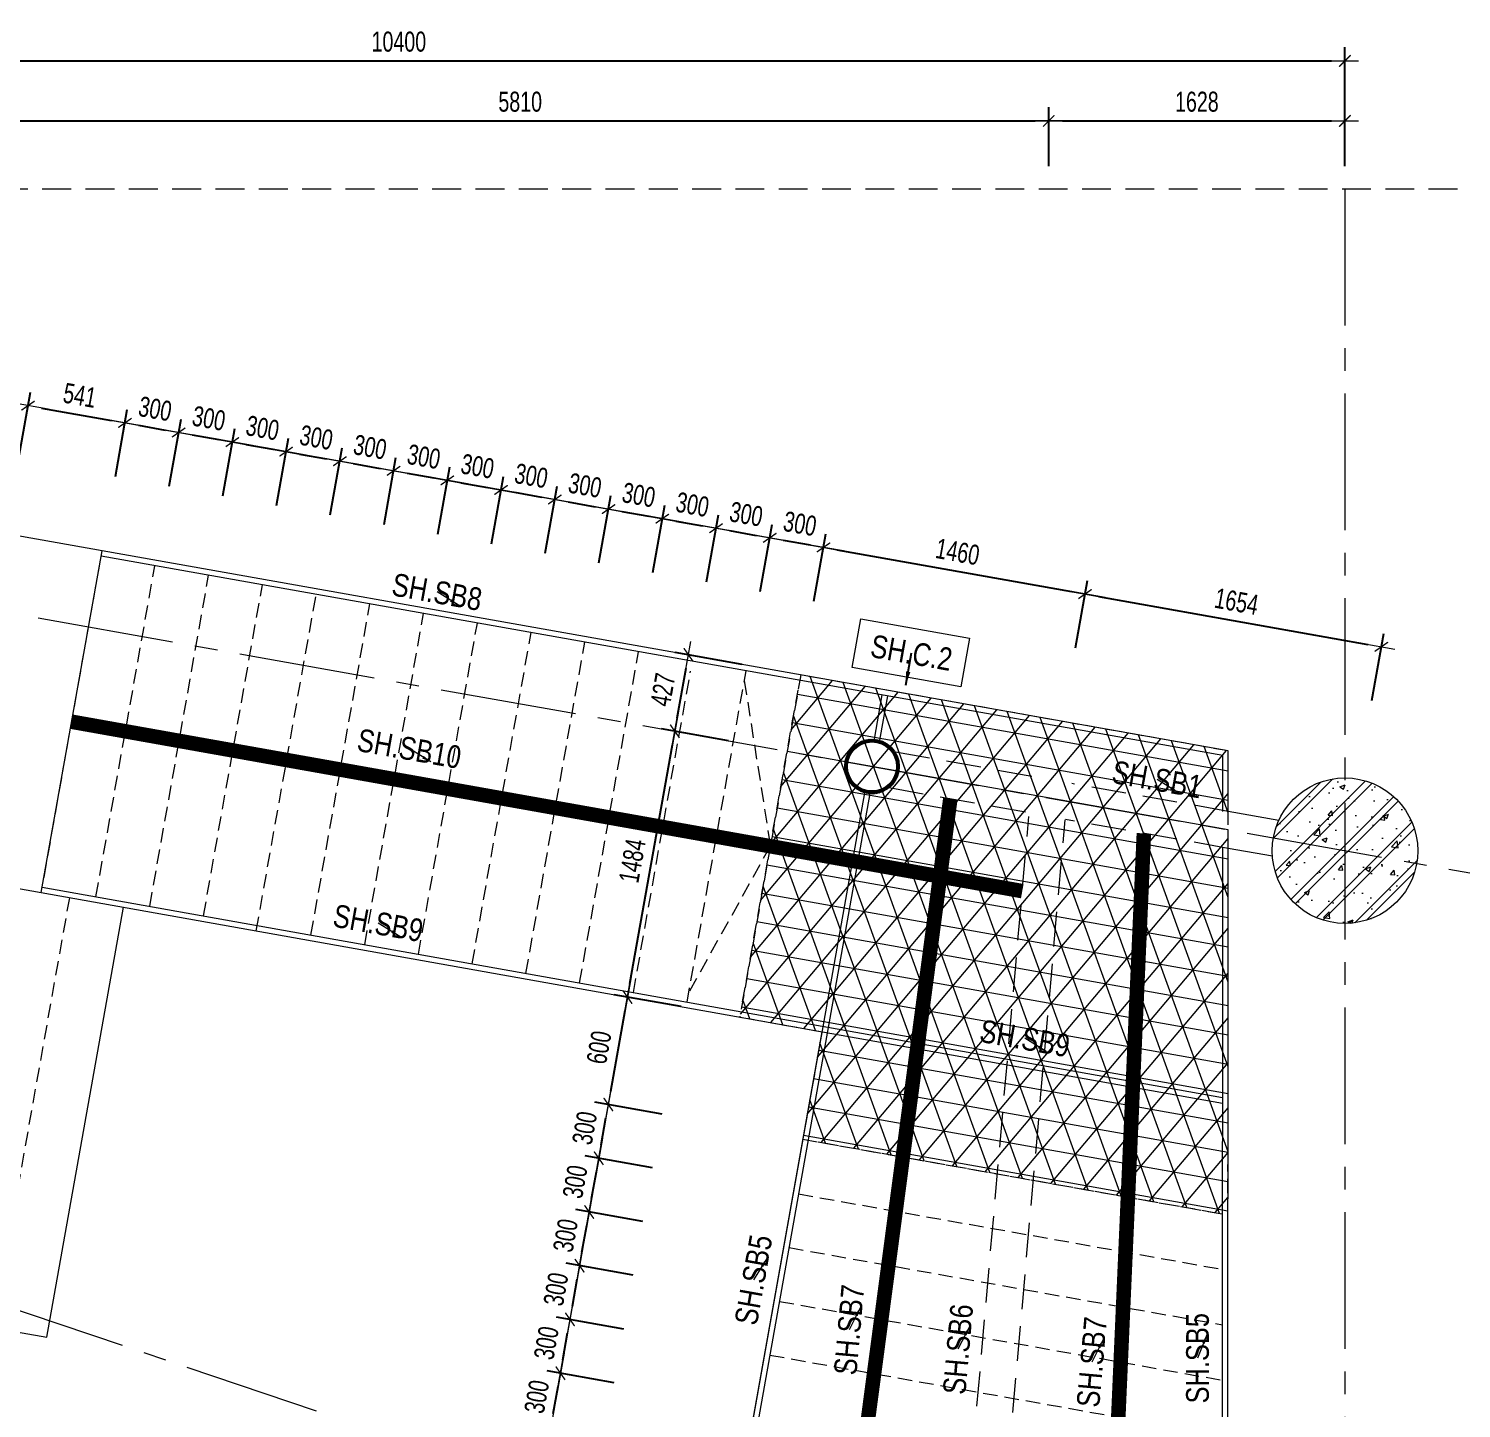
# Model space of a CAD drawing. Header units: millimetres. Extents: x 80771 to 163038, y -101774 to -59328.
# Drawn here: x 146424 to 154299, y -68603 to -61019 of the extents above; entities that cross this region are included whole.
import ezdxf
from ezdxf.enums import TextEntityAlignment as Align

# ---------------------------------------------------------------- set-up
doc = ezdxf.new("R2010")
doc.units = ezdxf.units.MM
doc.linetypes.add('CENTER2', pattern=[1.125, 0.75, -0.125, 0.125, -0.125])
doc.linetypes.add('HIDDEN2', pattern=[4.7625, 3.175, -1.5875])
for name, color, linetype, lineweight in [('$0$NDC_S_ANNO', 7, 'Continuous', 20), ('$0$NDC_S_DIM', 1, 'Continuous', 15), ('NDC_S-ANNO', 7, 'Continuous', 20), ('NDC_S-BEAM-STEL', 30, 'HIDDEN2', 18), ('NDC_S-COLS-NAME', 7, 'Continuous', 20), ('NDC_S-COLS-STEL', 2, 'Continuous', 20), ('NDC_S-CONT', 3, 'Continuous', 20), ('NDC_S-DIMS', 1, 'Continuous', 15), ('NDC_S-HIDN', 8, 'HIDDEN2', 13), ('NDC_S-HTCH-MAT', 8, 'Continuous', 15), ('NDC_S-MARK', 1, 'Continuous', 15), ('NDC_S-TEXT-EN', 2, 'Continuous', 20), ('NDC_S_AXIS', 5, 'CENTER2', 13), ('NDC_S_BEAM NAME', 7, 'Continuous', 9), ('NDC_S_CONTINUOUS', 3, 'Continuous', 20), ('NDC_S_DIM', 1, 'Continuous', 15), ('NDC_S_HIDDEN', 8, 'HIDDEN2', 13)]:
    doc.layers.add(name, color=color, linetype=linetype, lineweight=lineweight)
doc.styles.add('$0$ARIAL', font='arial.ttf', dxfattribs={"width": 0.8})
doc.styles.add('$0$NDC_DIM', font='', dxfattribs={"width": 0.75})
doc.styles.add('ARIAL', font='arial.ttf', dxfattribs={"width": 0.8})
doc.styles.add('NDC_DIM', font='', dxfattribs={"width": 0.75})
doc.styles.get('$0$NDC_DIM').set_extended_font_data('Dotum')
doc.styles.get('NDC_DIM').set_extended_font_data('Dotum')
doc.dimstyles.new('$0$NDC_dim_iso', dxfattribs={"dimtxt": 2.5, "dimasz": 1, "dimexe": 1.5, "dimexo": 2.5, "dimgap": 1, "dimtad": 1, "dimdec": 0, "dimzin": 0, "dimdsep": 46, "dimtxsty": '$0$NDC_DIM', "dimblk": '$0$DIMMARK', "dimcen": 0.09, "dimdle": 1.2, "dimclrd": 1, "dimclre": 1, "dimclrt": 3, "dimadec": 0, "dimazin": 0, "dimtfac": 1, "dimtdec": 0, "dimtix": 1, "dimtofl": 0, "dimtmove": 0, "dimatfit": 3, "dimfxl": 8, "dimfxlon": 1, "dimtolj": 1, "dimtzin": 0, "dimarcsym": 0})
doc.dimstyles.new('NDC_dim_50', dxfattribs={"dimscale": 50, "dimtxt": 2.2, "dimasz": 1.5, "dimexe": 1.5, "dimexo": 2.5, "dimgap": 1, "dimtad": 1, "dimdec": 0, "dimzin": 0, "dimdsep": 46, "dimtxsty": 'NDC_DIM', "dimblk": 'DIMMARK', "dimcen": 0.09, "dimdle": 1.2, "dimclrd": 1, "dimclre": 1, "dimclrt": 3, "dimadec": 0, "dimazin": 0, "dimtfac": 1, "dimtdec": 0, "dimtix": 1, "dimtofl": 0, "dimtmove": 0, "dimatfit": 3, "dimfxl": 6, "dimfxlon": 1, "dimtolj": 1, "dimtzin": 0, "dimarcsym": 0})
doc.dimstyles.new('NDC_dim_iso', dxfattribs={"dimtxt": 2.5, "dimasz": 1.5, "dimexe": 1.5, "dimexo": 1.5, "dimgap": 1, "dimtad": 1, "dimdec": 0, "dimrnd": 0.001, "dimzin": 0, "dimdsep": 46, "dimtxsty": 'NDC_DIM', "dimblk": 'DIMMARK', "dimcen": 0, "dimdle": 1.2, "dimclrd": 256, "dimclre": 256, "dimclrt": 3, "dimadec": 0, "dimazin": 0, "dimtfac": 1, "dimtdec": 0, "dimtix": 1, "dimtofl": 0, "dimtmove": 2, "dimatfit": 3, "dimfxl": 6, "dimfxlon": 1, "dimtolj": 1, "dimtzin": 0, "dimlwd": -1, "dimlwe": -1, "dimarcsym": 0})

# ---------------------------------------------------------------- blocks, each defined once
blk = doc.blocks.new('DIMMARK')
at = {"layer": 'NDC_S_DIM', "color": 1}
blk.add_line((-1.5, 0), (1, 0), dxfattribs=at)
at = {"layer": 'NDC_S_DIM', "color": 2, "const_width": 0.1}
blk.add_lwpolyline([(-0.42, -0.42), (0.42, 0.42)], dxfattribs=at)
blk = doc.blocks.new('*D16')
at = {"layer": 'Defpoints', "color": 0, "transparency": 16777216}
for p in [(153659.1, -61196.6), (143259.1, -61900.1), (153659.1, -61900.1)]:
    blk.add_point(p, dxfattribs=at)
at = {"layer": 'NDC_S_DIM', "color": 1, "lineweight": -2, "transparency": 16777216}
for p, q in [((143259.1, -61496.6), (143259.1, -61121.6)), ((153659.1, -61496.6), (153659.1, -61121.6)), ((143334.1, -61196.6), (153584.1, -61196.6))]:
    blk.add_line(p, q, dxfattribs=at)
at = {"layer": 'NDC_S_DIM', "color": 1, "lineweight": -2, "transparency": 16777216, "xscale": 75, "yscale": 75, "zscale": 75, "rotation": 180}
blk.add_blockref('DIMMARK', (143259.1, -61196.6), dxfattribs=at)
at = {"layer": 'NDC_S_DIM', "color": 1, "lineweight": -2, "transparency": 16777216, "xscale": 75, "yscale": 75, "zscale": 75}
blk.add_blockref('DIMMARK', (153659.1, -61196.6), dxfattribs=at)
at = {"layer": 'NDC_S_DIM', "color": 3, "transparency": 16777216, "insert": (148459.1, -61091.5), "char_height": 110, "attachment_point": 5, "style": 'NDC_DIM'}
blk.add_mtext('\\A1;10400', dxfattribs=at)
blk = doc.blocks.new('*D28')
at = {"layer": 'Defpoints', "color": 0, "transparency": 16777216}
for p in [(152030.9, -61526.6), (146221.1, -61900.1), (152030.9, -61900.1)]:
    blk.add_point(p, dxfattribs=at)
at = {"layer": 'NDC_S-DIMS', "color": 1, "lineweight": -2, "transparency": 16777216}
for p, q in [((146221.1, -61775.1), (146221.1, -61451.6)), ((152030.9, -61775.1), (152030.9, -61451.6)), ((146296.1, -61526.6), (151955.9, -61526.6))]:
    blk.add_line(p, q, dxfattribs=at)
at = {"layer": 'NDC_S-DIMS', "color": 1, "lineweight": -2, "transparency": 16777216, "xscale": 75, "yscale": 75, "zscale": 75, "rotation": 180}
blk.add_blockref('DIMMARK', (146221.1, -61526.6), dxfattribs=at)
at = {"layer": 'NDC_S-DIMS', "color": 1, "lineweight": -2, "transparency": 16777216, "xscale": 75, "yscale": 75, "zscale": 75}
blk.add_blockref('DIMMARK', (152030.9, -61526.6), dxfattribs=at)
at = {"layer": 'NDC_S-DIMS', "color": 3, "transparency": 16777216, "insert": (149126, -61421.5), "char_height": 110, "attachment_point": 5, "style": 'NDC_DIM'}
blk.add_mtext('\\A1;5810', dxfattribs=at)
blk = doc.blocks.new('*D29')
at = {"layer": 'Defpoints', "color": 0, "transparency": 16777216}
for p in [(153659.1, -61526.6), (152030.9, -61900.1), (153659.1, -61900.1)]:
    blk.add_point(p, dxfattribs=at)
at = {"layer": 'NDC_S-DIMS', "color": 1, "lineweight": -2, "transparency": 16777216}
for p, q in [((152030.9, -61775.1), (152030.9, -61451.6)), ((153659.1, -61775.1), (153659.1, -61451.6)), ((152105.9, -61526.6), (153584.1, -61526.6))]:
    blk.add_line(p, q, dxfattribs=at)
at = {"layer": 'NDC_S-DIMS', "color": 1, "lineweight": -2, "transparency": 16777216, "xscale": 75, "yscale": 75, "zscale": 75, "rotation": 180}
blk.add_blockref('DIMMARK', (152030.9, -61526.6), dxfattribs=at)
at = {"layer": 'NDC_S-DIMS', "color": 1, "lineweight": -2, "transparency": 16777216, "xscale": 75, "yscale": 75, "zscale": 75}
blk.add_blockref('DIMMARK', (153659.1, -61526.6), dxfattribs=at)
at = {"layer": 'NDC_S-DIMS', "color": 3, "transparency": 16777216, "insert": (152845, -61421.5), "char_height": 110, "attachment_point": 5, "style": 'NDC_DIM'}
blk.add_mtext('\\A1;1628', dxfattribs=at)
blk = doc.blocks.new('*D38')
at = {"layer": 'Defpoints', "color": 0, "transparency": 16777216}
for p in [(146953.5, -63186.3), (146295.6, -63794.7), (146828.2, -63889.6)]:
    blk.add_point(p, dxfattribs=at)
at = {"layer": 'NDC_S-DIMS', "color": 1, "lineweight": -2, "transparency": 16777216}
for p, q in [((146368.3, -63386.8), (146434.1, -63017.6)), ((146494.7, -63104.6), (146879.7, -63173.2)), ((146900.9, -63481.7), (146966.7, -63112.5))]:
    blk.add_line(p, q, dxfattribs=at)
at = {"layer": 'NDC_S-DIMS', "color": 1, "lineweight": -2, "transparency": 16777216, "xscale": 75, "yscale": 75, "zscale": 75}
for p, rotation in [((146420.9, -63091.4), 169.8950788056672), ((146953.5, -63186.3), 349.8950788056672)]:
    blk.add_blockref('DIMMARK', p, dxfattribs=dict(at, rotation=rotation))
at = {"layer": 'NDC_S-DIMS', "color": 3, "transparency": 16777216, "insert": (146705.6, -63035.4), "char_height": 110, "attachment_point": 5, "rotation": 349.89508, "style": 'NDC_DIM'}
blk.add_mtext('\\A1;541', dxfattribs=at)
blk = doc.blocks.new('*D39')
at = {"layer": 'Defpoints', "color": 0, "transparency": 16777216}
for p in [(147248.8, -63239), (146828.2, -63889.6), (147123.4, -63942.2)]:
    blk.add_point(p, dxfattribs=at)
at = {"layer": 'NDC_S-DIMS', "color": 1, "lineweight": -2, "transparency": 16777216}
for p, q in [((146900.9, -63481.7), (146966.7, -63112.5)), ((147027.3, -63199.5), (147174.9, -63225.8)), ((147196.1, -63534.3), (147261.9, -63165.1))]:
    blk.add_line(p, q, dxfattribs=at)
at = {"layer": 'NDC_S-DIMS', "color": 1, "lineweight": -2, "transparency": 16777216, "xscale": 75, "yscale": 75, "zscale": 75}
for p, rotation in [((146953.5, -63186.3), 169.8950788056672), ((147248.8, -63239), 349.8950788056672)]:
    blk.add_blockref('DIMMARK', p, dxfattribs=dict(at, rotation=rotation))
at = {"layer": 'NDC_S-DIMS', "color": 3, "transparency": 16777216, "insert": (147119.6, -63109.2), "char_height": 110, "attachment_point": 5, "rotation": 349.89508, "style": 'NDC_DIM'}
blk.add_mtext('\\A1;300', dxfattribs=at)
blk = doc.blocks.new('*D40')
at = {"layer": 'Defpoints', "color": 0, "transparency": 16777216}
for p in [(147544.1, -63291.6), (147123.4, -63942.2), (147418.8, -63994.9)]:
    blk.add_point(p, dxfattribs=at)
at = {"layer": 'NDC_S-DIMS', "color": 1, "lineweight": -2, "transparency": 16777216}
for p, q in [((147196.1, -63534.3), (147261.9, -63165.1)), ((147491.5, -63586.9), (147557.3, -63217.8)), ((147322.6, -63252.1), (147470.3, -63278.4))]:
    blk.add_line(p, q, dxfattribs=at)
at = {"layer": 'NDC_S-DIMS', "color": 1, "lineweight": -2, "transparency": 16777216, "xscale": 75, "yscale": 75, "zscale": 75}
for p, rotation in [((147248.8, -63239), 169.8950788056672), ((147544.1, -63291.6), 349.8950788056672)]:
    blk.add_blockref('DIMMARK', p, dxfattribs=dict(at, rotation=rotation))
at = {"layer": 'NDC_S-DIMS', "color": 3, "transparency": 16777216, "insert": (147414.9, -63161.8), "char_height": 110, "attachment_point": 5, "rotation": 349.89508, "style": 'NDC_DIM'}
blk.add_mtext('\\A1;300', dxfattribs=at)
blk = doc.blocks.new('*D41')
at = {"layer": 'Defpoints', "color": 0, "transparency": 16777216}
for p in [(147839.5, -63344.2), (147418.8, -63994.9), (147714.1, -64047.5)]:
    blk.add_point(p, dxfattribs=at)
at = {"layer": 'NDC_S-DIMS', "color": 1, "lineweight": -2, "transparency": 16777216}
for p, q in [((147491.5, -63586.9), (147557.3, -63217.8)), ((147618, -63304.7), (147765.6, -63331.1)), ((147786.8, -63639.6), (147852.6, -63270.4))]:
    blk.add_line(p, q, dxfattribs=at)
at = {"layer": 'NDC_S-DIMS', "color": 1, "lineweight": -2, "transparency": 16777216, "xscale": 75, "yscale": 75, "zscale": 75}
for p, rotation in [((147544.1, -63291.6), 169.8950788056672), ((147839.5, -63344.2), 349.8950788056672)]:
    blk.add_blockref('DIMMARK', p, dxfattribs=dict(at, rotation=rotation))
at = {"layer": 'NDC_S-DIMS', "color": 3, "transparency": 16777216, "insert": (147710.2, -63214.5), "char_height": 110, "attachment_point": 5, "rotation": 349.89508, "style": 'NDC_DIM'}
blk.add_mtext('\\A1;300', dxfattribs=at)
blk = doc.blocks.new('*D42')
at = {"layer": 'Defpoints', "color": 0, "transparency": 16777216}
for p in [(148134.8, -63396.9), (147714.1, -64047.5), (148009.5, -64100.1)]:
    blk.add_point(p, dxfattribs=at)
at = {"layer": 'NDC_S-DIMS', "color": 1, "lineweight": -2, "transparency": 16777216}
for p, q in [((147786.8, -63639.6), (147852.6, -63270.4)), ((147913.3, -63357.4), (148061, -63383.7)), ((148082.2, -63692.2), (148148, -63323))]:
    blk.add_line(p, q, dxfattribs=at)
at = {"layer": 'NDC_S-DIMS', "color": 1, "lineweight": -2, "transparency": 16777216, "xscale": 75, "yscale": 75, "zscale": 75}
for p, rotation in [((147839.5, -63344.2), 169.8950788056672), ((148134.8, -63396.9), 349.8950788056672)]:
    blk.add_blockref('DIMMARK', p, dxfattribs=dict(at, rotation=rotation))
at = {"layer": 'NDC_S-DIMS', "color": 3, "transparency": 16777216, "insert": (148005.6, -63267.1), "char_height": 110, "attachment_point": 5, "rotation": 349.89508, "style": 'NDC_DIM'}
blk.add_mtext('\\A1;300', dxfattribs=at)
blk = doc.blocks.new('*D43')
at = {"layer": 'Defpoints', "color": 0, "transparency": 16777216}
for p in [(148430.2, -63449.5), (148009.5, -64100.1), (148304.8, -64152.8)]:
    blk.add_point(p, dxfattribs=at)
at = {"layer": 'NDC_S-DIMS', "color": 1, "lineweight": -2, "transparency": 16777216}
for p, q in [((148082.2, -63692.2), (148148, -63323)), ((148377.5, -63744.8), (148443.3, -63375.7)), ((148208.6, -63410), (148356.3, -63436.3))]:
    blk.add_line(p, q, dxfattribs=at)
at = {"layer": 'NDC_S-DIMS', "color": 1, "lineweight": -2, "transparency": 16777216, "xscale": 75, "yscale": 75, "zscale": 75}
for p, rotation in [((148134.8, -63396.9), 169.8950788056672), ((148430.2, -63449.5), 349.8950788056672)]:
    blk.add_blockref('DIMMARK', p, dxfattribs=dict(at, rotation=rotation))
at = {"layer": 'NDC_S-DIMS', "color": 3, "transparency": 16777216, "insert": (148300.9, -63319.7), "char_height": 110, "attachment_point": 5, "rotation": 349.89508, "style": 'NDC_DIM'}
blk.add_mtext('\\A1;300', dxfattribs=at)
blk = doc.blocks.new('*D44')
at = {"layer": 'Defpoints', "color": 0, "transparency": 16777216}
for p in [(148725.5, -63502.1), (148304.8, -64152.8), (148600.2, -64205.4)]:
    blk.add_point(p, dxfattribs=at)
at = {"layer": 'NDC_S-DIMS', "color": 1, "lineweight": -2, "transparency": 16777216}
for p, q in [((148377.5, -63744.8), (148443.3, -63375.7)), ((148504, -63462.7), (148651.7, -63489)), ((148672.9, -63797.5), (148738.7, -63428.3))]:
    blk.add_line(p, q, dxfattribs=at)
at = {"layer": 'NDC_S-DIMS', "color": 1, "lineweight": -2, "transparency": 16777216, "xscale": 75, "yscale": 75, "zscale": 75}
for p, rotation in [((148430.2, -63449.5), 169.8950788056672), ((148725.5, -63502.1), 349.8950788056672)]:
    blk.add_blockref('DIMMARK', p, dxfattribs=dict(at, rotation=rotation))
at = {"layer": 'NDC_S-DIMS', "color": 3, "transparency": 16777216, "insert": (148596.3, -63372.4), "char_height": 110, "attachment_point": 5, "rotation": 349.89508, "style": 'NDC_DIM'}
blk.add_mtext('\\A1;300', dxfattribs=at)
blk = doc.blocks.new('*D45')
at = {"layer": 'Defpoints', "color": 0, "transparency": 16777216}
for p in [(149020.8, -63554.8), (148600.2, -64205.4), (148895.5, -64258)]:
    blk.add_point(p, dxfattribs=at)
at = {"layer": 'NDC_S-DIMS', "color": 1, "lineweight": -2, "transparency": 16777216}
for p, q in [((148672.9, -63797.5), (148738.7, -63428.3)), ((148799.3, -63515.3), (148947, -63541.6)), ((148968.2, -63850.1), (149034, -63480.9))]:
    blk.add_line(p, q, dxfattribs=at)
at = {"layer": 'NDC_S-DIMS', "color": 1, "lineweight": -2, "transparency": 16777216, "xscale": 75, "yscale": 75, "zscale": 75}
for p, rotation in [((148725.5, -63502.1), 169.8950788056672), ((149020.8, -63554.8), 349.8950788056672)]:
    blk.add_blockref('DIMMARK', p, dxfattribs=dict(at, rotation=rotation))
at = {"layer": 'NDC_S-DIMS', "color": 3, "transparency": 16777216, "insert": (148891.6, -63425), "char_height": 110, "attachment_point": 5, "rotation": 349.89508, "style": 'NDC_DIM'}
blk.add_mtext('\\A1;300', dxfattribs=at)
blk = doc.blocks.new('*D46')
at = {"layer": 'Defpoints', "color": 0, "transparency": 16777216}
for p in [(149316.2, -63607.4), (148895.5, -64258), (149190.9, -64310.7)]:
    blk.add_point(p, dxfattribs=at)
at = {"layer": 'NDC_S-DIMS', "color": 1, "lineweight": -2, "transparency": 16777216}
for p, q in [((148968.2, -63850.1), (149034, -63480.9)), ((149263.6, -63902.7), (149329.4, -63533.6)), ((149094.7, -63567.9), (149242.4, -63594.2))]:
    blk.add_line(p, q, dxfattribs=at)
at = {"layer": 'NDC_S-DIMS', "color": 1, "lineweight": -2, "transparency": 16777216, "xscale": 75, "yscale": 75, "zscale": 75}
for p, rotation in [((149020.8, -63554.8), 169.8950788056672), ((149316.2, -63607.4), 349.8950788056672)]:
    blk.add_blockref('DIMMARK', p, dxfattribs=dict(at, rotation=rotation))
at = {"layer": 'NDC_S-DIMS', "color": 3, "transparency": 16777216, "insert": (149187, -63477.6), "char_height": 110, "attachment_point": 5, "rotation": 349.89508, "style": 'NDC_DIM'}
blk.add_mtext('\\A1;300', dxfattribs=at)
blk = doc.blocks.new('*D47')
at = {"layer": 'Defpoints', "color": 0, "transparency": 16777216}
for p in [(149611.5, -63660), (149190.9, -64310.7), (149486.2, -64363.3)]:
    blk.add_point(p, dxfattribs=at)
at = {"layer": 'NDC_S-DIMS', "color": 1, "lineweight": -2, "transparency": 16777216}
for p, q in [((149263.6, -63902.7), (149329.4, -63533.6)), ((149390, -63620.6), (149537.7, -63646.9)), ((149558.9, -63955.4), (149624.7, -63586.2))]:
    blk.add_line(p, q, dxfattribs=at)
at = {"layer": 'NDC_S-DIMS', "color": 1, "lineweight": -2, "transparency": 16777216, "xscale": 75, "yscale": 75, "zscale": 75}
for p, rotation in [((149316.2, -63607.4), 169.8950788056672), ((149611.5, -63660), 349.8950788056672)]:
    blk.add_blockref('DIMMARK', p, dxfattribs=dict(at, rotation=rotation))
at = {"layer": 'NDC_S-DIMS', "color": 3, "transparency": 16777216, "insert": (149482.3, -63530.3), "char_height": 110, "attachment_point": 5, "rotation": 349.89508, "style": 'NDC_DIM'}
blk.add_mtext('\\A1;300', dxfattribs=at)
blk = doc.blocks.new('*D48')
at = {"layer": 'Defpoints', "color": 0, "transparency": 16777216}
for p in [(149906.9, -63712.7), (149486.2, -64363.3), (149781.6, -64415.9)]:
    blk.add_point(p, dxfattribs=at)
at = {"layer": 'NDC_S-DIMS', "color": 1, "lineweight": -2, "transparency": 16777216}
for p, q in [((149558.9, -63955.4), (149624.7, -63586.2)), ((149685.4, -63673.2), (149833.1, -63699.5)), ((149854.3, -64008), (149920, -63638.8))]:
    blk.add_line(p, q, dxfattribs=at)
at = {"layer": 'NDC_S-DIMS', "color": 1, "lineweight": -2, "transparency": 16777216, "xscale": 75, "yscale": 75, "zscale": 75}
for p, rotation in [((149611.5, -63660), 169.8950788056672), ((149906.9, -63712.7), 349.8950788056672)]:
    blk.add_blockref('DIMMARK', p, dxfattribs=dict(at, rotation=rotation))
at = {"layer": 'NDC_S-DIMS', "color": 3, "transparency": 16777216, "insert": (149777.6, -63582.9), "char_height": 110, "attachment_point": 5, "rotation": 349.89508, "style": 'NDC_DIM'}
blk.add_mtext('\\A1;300', dxfattribs=at)
blk = doc.blocks.new('*D49')
at = {"layer": 'Defpoints', "color": 0, "transparency": 16777216}
for p in [(150202.2, -63765.3), (149781.6, -64415.9), (150076.9, -64468.6)]:
    blk.add_point(p, dxfattribs=at)
at = {"layer": 'NDC_S-DIMS', "color": 1, "lineweight": -2, "transparency": 16777216}
for p, q in [((149854.3, -64008), (149920, -63638.8)), ((150149.6, -64060.7), (150215.4, -63691.5)), ((149980.7, -63725.8), (150128.4, -63752.1))]:
    blk.add_line(p, q, dxfattribs=at)
at = {"layer": 'NDC_S-DIMS', "color": 1, "lineweight": -2, "transparency": 16777216, "xscale": 75, "yscale": 75, "zscale": 75}
for p, rotation in [((149906.9, -63712.7), 169.8950788056672), ((150202.2, -63765.3), 349.8950788056672)]:
    blk.add_blockref('DIMMARK', p, dxfattribs=dict(at, rotation=rotation))
at = {"layer": 'NDC_S-DIMS', "color": 3, "transparency": 16777216, "insert": (150073, -63635.5), "char_height": 110, "attachment_point": 5, "rotation": 349.89508, "style": 'NDC_DIM'}
blk.add_mtext('\\A1;300', dxfattribs=at)
blk = doc.blocks.new('*D50')
at = {"layer": 'Defpoints', "color": 0, "transparency": 16777216}
for p in [(150497.6, -63817.9), (150076.9, -64468.6), (150372.2, -64521.2)]:
    blk.add_point(p, dxfattribs=at)
at = {"layer": 'NDC_S-DIMS', "color": 1, "lineweight": -2, "transparency": 16777216}
for p, q in [((150149.6, -64060.7), (150215.4, -63691.5)), ((150276.1, -63778.5), (150423.7, -63804.8)), ((150444.9, -64113.3), (150510.7, -63744.1))]:
    blk.add_line(p, q, dxfattribs=at)
at = {"layer": 'NDC_S-DIMS', "color": 1, "lineweight": -2, "transparency": 16777216, "xscale": 75, "yscale": 75, "zscale": 75}
for p, rotation in [((150202.2, -63765.3), 169.8950788056672), ((150497.6, -63817.9), 349.8950788056672)]:
    blk.add_blockref('DIMMARK', p, dxfattribs=dict(at, rotation=rotation))
at = {"layer": 'NDC_S-DIMS', "color": 3, "transparency": 16777216, "insert": (150368.3, -63688.2), "char_height": 110, "attachment_point": 5, "rotation": 349.89508, "style": 'NDC_DIM'}
blk.add_mtext('\\A1;300', dxfattribs=at)
blk = doc.blocks.new('*D51')
at = {"layer": 'Defpoints', "color": 0, "transparency": 16777216}
for p in [(150792.9, -63870.6), (150372.2, -64521.2), (150667.6, -64573.8)]:
    blk.add_point(p, dxfattribs=at)
at = {"layer": 'NDC_S-DIMS', "color": 1, "lineweight": -2, "transparency": 16777216}
for p, q in [((150444.9, -64113.3), (150510.7, -63744.1)), ((150571.4, -63831.1), (150719.1, -63857.4)), ((150740.3, -64165.9), (150806.1, -63796.7))]:
    blk.add_line(p, q, dxfattribs=at)
at = {"layer": 'NDC_S-DIMS', "color": 1, "lineweight": -2, "transparency": 16777216, "xscale": 75, "yscale": 75, "zscale": 75}
for p, rotation in [((150497.6, -63817.9), 169.8950788056672), ((150792.9, -63870.6), 349.8950788056672)]:
    blk.add_blockref('DIMMARK', p, dxfattribs=dict(at, rotation=rotation))
at = {"layer": 'NDC_S-DIMS', "color": 3, "transparency": 16777216, "insert": (150663.7, -63740.8), "char_height": 110, "attachment_point": 5, "rotation": 349.89508, "style": 'NDC_DIM'}
blk.add_mtext('\\A1;300', dxfattribs=at)
blk = doc.blocks.new('*D52')
at = {"layer": 'Defpoints', "color": 0, "transparency": 16777216}
for p in [(152230.6, -64126.8), (150667.6, -64573.8), (152105.3, -64830.1)]:
    blk.add_point(p, dxfattribs=at)
at = {"layer": 'NDC_S-DIMS', "color": 1, "lineweight": -2, "transparency": 16777216}
for p, q in [((150740.3, -64165.9), (150806.1, -63796.7)), ((150866.8, -63883.7), (152156.8, -64113.6)), ((152178, -64422.1), (152243.8, -64053))]:
    blk.add_line(p, q, dxfattribs=at)
at = {"layer": 'NDC_S-DIMS', "color": 1, "lineweight": -2, "transparency": 16777216, "xscale": 75, "yscale": 75, "zscale": 75}
for p, rotation in [((150792.9, -63870.6), 169.8950788056672), ((152230.6, -64126.8), 349.8950788056672)]:
    blk.add_blockref('DIMMARK', p, dxfattribs=dict(at, rotation=rotation))
at = {"layer": 'NDC_S-DIMS', "color": 3, "transparency": 16777216, "insert": (151530.2, -63895.2), "char_height": 110, "attachment_point": 5, "rotation": 349.89508, "style": 'NDC_DIM'}
blk.add_mtext('\\A1;1460', dxfattribs=at)
blk = doc.blocks.new('*D53')
at = {"layer": 'Defpoints', "color": 0, "transparency": 16777216}
for p in [(153858.8, -64417), (152105.3, -64830.1), (153733.4, -65120.2)]:
    blk.add_point(p, dxfattribs=at)
at = {"layer": 'NDC_S-DIMS', "color": 1, "lineweight": -2, "transparency": 16777216}
for p, q in [((152178, -64422.1), (152243.8, -64053)), ((152304.4, -64140), (153784.9, -64403.8)), ((153806.1, -64712.3), (153871.9, -64343.1))]:
    blk.add_line(p, q, dxfattribs=at)
at = {"layer": 'NDC_S-DIMS', "color": 1, "lineweight": -2, "transparency": 16777216, "xscale": 75, "yscale": 75, "zscale": 75}
for p, rotation in [((152230.6, -64126.8), 169.8950788056672), ((153858.8, -64417), 349.8950788056672)]:
    blk.add_blockref('DIMMARK', p, dxfattribs=dict(at, rotation=rotation))
at = {"layer": 'NDC_S-DIMS', "color": 3, "transparency": 16777216, "insert": (153063.1, -64168.4), "char_height": 110, "attachment_point": 5, "rotation": 349.89508, "style": 'NDC_DIM'}
blk.add_mtext('\\A1;1654', dxfattribs=at)
blk = doc.blocks.new('*D81')
at = {"layer": 'Defpoints', "color": 0, "transparency": 16777216}
for p in [(149399.7, -68114.1), (150469.8, -68304.8), (150417.2, -68600.1)]:
    blk.add_point(p, dxfattribs=at)
at = {"layer": 'NDC_S-DIMS', "color": 1, "lineweight": -2, "transparency": 16777216}
for p, q in [((149695.1, -68166.7), (149325.9, -68100.9)), ((149360.3, -68335.6), (149386.6, -68187.9)), ((149642.5, -68462), (149273.3, -68396.2))]:
    blk.add_line(p, q, dxfattribs=at)
at = {"layer": 'NDC_S-DIMS', "color": 1, "lineweight": -2, "transparency": 16777216, "xscale": 75, "yscale": 75, "zscale": 75}
for p, rotation in [((149399.7, -68114.1), 79.89507880566717), ((149347.1, -68409.4), 259.8950788056671)]:
    blk.add_blockref('DIMMARK', p, dxfattribs=dict(at, rotation=rotation))
at = {"layer": 'NDC_S-DIMS', "color": 3, "transparency": 16777216, "insert": (149270, -68243.3), "char_height": 110, "attachment_point": 5, "rotation": 79.89508, "style": 'NDC_DIM'}
blk.add_mtext('\\A1;300', dxfattribs=at)
blk = doc.blocks.new('*D82')
at = {"layer": 'Defpoints', "color": 0, "transparency": 16777216}
for p in [(149452.4, -67818.7), (150522.5, -68009.4), (150469.8, -68304.8)]:
    blk.add_point(p, dxfattribs=at)
at = {"layer": 'NDC_S-DIMS', "color": 1, "lineweight": -2, "transparency": 16777216}
for p, q in [((149747.7, -67871.4), (149378.5, -67805.6)), ((149412.9, -68040.2), (149439.2, -67892.6)), ((149695.1, -68166.7), (149325.9, -68100.9))]:
    blk.add_line(p, q, dxfattribs=at)
at = {"layer": 'NDC_S-DIMS', "color": 1, "lineweight": -2, "transparency": 16777216, "xscale": 75, "yscale": 75, "zscale": 75}
for p, rotation in [((149452.4, -67818.7), 79.89507880566717), ((149399.7, -68114.1), 259.8950788056671)]:
    blk.add_blockref('DIMMARK', p, dxfattribs=dict(at, rotation=rotation))
at = {"layer": 'NDC_S-DIMS', "color": 3, "transparency": 16777216, "insert": (149322.6, -67948), "char_height": 110, "attachment_point": 5, "rotation": 79.89508, "style": 'NDC_DIM'}
blk.add_mtext('\\A1;300', dxfattribs=at)
blk = doc.blocks.new('*D83')
at = {"layer": 'Defpoints', "color": 0, "transparency": 16777216}
for p in [(149505, -67523.4), (150575.1, -67714.1), (150522.5, -68009.4)]:
    blk.add_point(p, dxfattribs=at)
at = {"layer": 'NDC_S-DIMS', "color": 1, "lineweight": -2, "transparency": 16777216}
for p, q in [((149800.4, -67576), (149431.2, -67510.2)), ((149465.5, -67744.9), (149491.9, -67597.2)), ((149747.7, -67871.4), (149378.5, -67805.6))]:
    blk.add_line(p, q, dxfattribs=at)
at = {"layer": 'NDC_S-DIMS', "color": 1, "lineweight": -2, "transparency": 16777216, "xscale": 75, "yscale": 75, "zscale": 75}
for p, rotation in [((149505, -67523.4), 79.89507880566717), ((149452.4, -67818.7), 259.8950788056671)]:
    blk.add_blockref('DIMMARK', p, dxfattribs=dict(at, rotation=rotation))
at = {"layer": 'NDC_S-DIMS', "color": 3, "transparency": 16777216, "insert": (149375.3, -67652.6), "char_height": 110, "attachment_point": 5, "rotation": 79.89508, "style": 'NDC_DIM'}
blk.add_mtext('\\A1;300', dxfattribs=at)
blk = doc.blocks.new('*D84')
at = {"layer": 'Defpoints', "color": 0, "transparency": 16777216}
for p in [(149557.7, -67228), (150627.7, -67418.7), (150575.1, -67714.1)]:
    blk.add_point(p, dxfattribs=at)
at = {"layer": 'NDC_S-DIMS', "color": 1, "lineweight": -2, "transparency": 16777216}
for p, q in [((149853, -67280.7), (149483.8, -67214.9)), ((149518.2, -67449.5), (149544.5, -67301.9)), ((149800.4, -67576), (149431.2, -67510.2))]:
    blk.add_line(p, q, dxfattribs=at)
at = {"layer": 'NDC_S-DIMS', "color": 1, "lineweight": -2, "transparency": 16777216, "xscale": 75, "yscale": 75, "zscale": 75}
for p, rotation in [((149557.7, -67228), 79.89507880566717), ((149505, -67523.4), 259.8950788056671)]:
    blk.add_blockref('DIMMARK', p, dxfattribs=dict(at, rotation=rotation))
at = {"layer": 'NDC_S-DIMS', "color": 3, "transparency": 16777216, "insert": (149427.9, -67357.3), "char_height": 110, "attachment_point": 5, "rotation": 79.89508, "style": 'NDC_DIM'}
blk.add_mtext('\\A1;300', dxfattribs=at)
blk = doc.blocks.new('*D85')
at = {"layer": 'Defpoints', "color": 0, "transparency": 16777216}
for p in [(149610.3, -66932.7), (150680.4, -67123.4), (150627.7, -67418.7)]:
    blk.add_point(p, dxfattribs=at)
at = {"layer": 'NDC_S-DIMS', "color": 1, "lineweight": -2, "transparency": 16777216}
for p, q in [((149905.6, -66985.3), (149536.5, -66919.5)), ((149570.8, -67154.2), (149597.1, -67006.5)), ((149853, -67280.7), (149483.8, -67214.9))]:
    blk.add_line(p, q, dxfattribs=at)
at = {"layer": 'NDC_S-DIMS', "color": 1, "lineweight": -2, "transparency": 16777216, "xscale": 75, "yscale": 75, "zscale": 75}
for p, rotation in [((149610.3, -66932.7), 79.89507880566717), ((149557.7, -67228), 259.8950788056671)]:
    blk.add_blockref('DIMMARK', p, dxfattribs=dict(at, rotation=rotation))
at = {"layer": 'NDC_S-DIMS', "color": 3, "transparency": 16777216, "insert": (149480.5, -67061.9), "char_height": 110, "attachment_point": 5, "rotation": 79.89508, "style": 'NDC_DIM'}
blk.add_mtext('\\A1;300', dxfattribs=at)
blk = doc.blocks.new('*D86')
at = {"layer": 'Defpoints', "color": 0, "transparency": 16777216}
for p in [(149715.5, -66342.2), (150785.6, -66532.9), (150680.4, -67123.4)]:
    blk.add_point(p, dxfattribs=at)
at = {"layer": 'NDC_S-DIMS', "color": 1, "lineweight": -2, "transparency": 16777216}
for p, q in [((150010.9, -66394.8), (149641.7, -66329)), ((149623.4, -66858.8), (149702.4, -66416)), ((149905.6, -66985.3), (149536.5, -66919.5))]:
    blk.add_line(p, q, dxfattribs=at)
at = {"layer": 'NDC_S-DIMS', "color": 1, "lineweight": -2, "transparency": 16777216, "xscale": 75, "yscale": 75, "zscale": 75}
for p, rotation in [((149715.5, -66342.2), 79.89507880566717), ((149610.3, -66932.7), 259.8950788056671)]:
    blk.add_blockref('DIMMARK', p, dxfattribs=dict(at, rotation=rotation))
at = {"layer": 'NDC_S-DIMS', "color": 3, "transparency": 16777216, "insert": (149559.5, -66619), "char_height": 110, "attachment_point": 5, "rotation": 79.89508, "style": 'NDC_DIM'}
blk.add_mtext('\\A1;600', dxfattribs=at)
blk = doc.blocks.new('*D87')
at = {"layer": 'Defpoints', "color": 0, "transparency": 16777216}
for p in [(149975.9, -64881.3), (151045.9, -65072), (150785.6, -66532.9)]:
    blk.add_point(p, dxfattribs=at)
at = {"layer": 'NDC_S-DIMS', "color": 1, "lineweight": -2, "transparency": 16777216}
for p, q in [((150271.2, -64934), (149902, -64868.2)), ((149728.7, -66268.3), (149962.7, -64955.2)), ((150010.9, -66394.8), (149641.7, -66329))]:
    blk.add_line(p, q, dxfattribs=at)
at = {"layer": 'NDC_S-DIMS', "color": 1, "lineweight": -2, "transparency": 16777216, "xscale": 75, "yscale": 75, "zscale": 75}
for p, rotation in [((149975.9, -64881.3), 79.89507880566717), ((149715.5, -66342.2), 259.8950788056671)]:
    blk.add_blockref('DIMMARK', p, dxfattribs=dict(at, rotation=rotation))
at = {"layer": 'NDC_S-DIMS', "color": 3, "transparency": 16777216, "insert": (149742.3, -65593.3), "char_height": 110, "attachment_point": 5, "rotation": 79.89508, "style": 'NDC_DIM'}
blk.add_mtext('\\A1;1484', dxfattribs=at)
blk = doc.blocks.new('*D88')
at = {"layer": 'Defpoints', "color": 0, "transparency": 16777216}
for p in [(150050.8, -64461.1), (151120.9, -64651.8), (151045.9, -65072)]:
    blk.add_point(p, dxfattribs=at)
at = {"layer": 'NDC_S-DIMS', "color": 1, "lineweight": -2, "transparency": 16777216}
for p, q in [((150346.1, -64513.7), (149976.9, -64447.9)), ((149989, -64807.5), (150037.6, -64534.9)), ((150271.2, -64934), (149902, -64868.2))]:
    blk.add_line(p, q, dxfattribs=at)
at = {"layer": 'NDC_S-DIMS', "color": 1, "lineweight": -2, "transparency": 16777216, "xscale": 75, "yscale": 75, "zscale": 75}
for p, rotation in [((150050.8, -64461.1), 79.89507880566717), ((149975.9, -64881.3), 259.8950788056671)]:
    blk.add_blockref('DIMMARK', p, dxfattribs=dict(at, rotation=rotation))
at = {"layer": 'NDC_S-DIMS', "color": 3, "transparency": 16777216, "insert": (149909.9, -64652.8), "char_height": 110, "attachment_point": 5, "rotation": 79.89508, "style": 'NDC_DIM'}
blk.add_mtext('\\A1;427', dxfattribs=at)
blk = doc.blocks.new('*D94')
at = {"layer": 'Defpoints', "color": 0, "transparency": 16777216}
for p in [(149347.1, -68409.4), (150417.2, -68600.1), (150364.6, -68895.5)]:
    blk.add_point(p, dxfattribs=at)
at = {"layer": 'NDC_S-DIMS', "color": 1, "lineweight": -2, "transparency": 16777216}
for p, q in [((149642.5, -68462), (149273.3, -68396.2)), ((149307.6, -68630.9), (149334, -68483.2)), ((149589.8, -68757.4), (149220.6, -68691.6))]:
    blk.add_line(p, q, dxfattribs=at)
at = {"layer": 'NDC_S-DIMS', "color": 1, "lineweight": -2, "transparency": 16777216, "xscale": 75, "yscale": 75, "zscale": 75}
for p, rotation in [((149347.1, -68409.4), 79.89507880566717), ((149294.5, -68704.7), 259.8950788056671)]:
    blk.add_blockref('DIMMARK', p, dxfattribs=dict(at, rotation=rotation))
at = {"layer": 'NDC_S-DIMS', "color": 3, "transparency": 16777216, "insert": (149217.3, -68538.6), "char_height": 110, "attachment_point": 5, "rotation": 79.89508, "style": 'NDC_DIM'}
blk.add_mtext('\\A1;300', dxfattribs=at)
blk = doc.blocks.new('$0$DIMMARK')
at = {"layer": '$0$NDC_S_DIM', "color": 1}
blk.add_line((-1.5, 0), (1, 0), dxfattribs=at)
at = {"layer": '$0$NDC_S_DIM', "color": 2, "const_width": 0.1}
blk.add_lwpolyline([(-0.42, -0.42), (0.42, 0.42)], dxfattribs=at)
blk = doc.blocks.new('*U9')
at = {"layer": 'NDC_S-ANNO', "ltscale": 0.8, "style": 'ARIAL', "width": 0.8}
blk.add_attdef('TEN', text='', height=2.5, dxfattribs=at).set_placement((0, 3.63), align=Align.MIDDLE_CENTER)
at = {"layer": 'NDC_S-ANNO', "ltscale": 0.8, "style": 'ARIAL', "width": 0.8, "flags": 1}
blk.add_attdef('CHU_THICH', text='', height=2.5, dxfattribs=at).set_placement((0, 0), align=Align.MIDDLE_CENTER)
at = {"layer": 'Defpoints'}
blk.add_leader([(0, 0), (0, 3.63)], dimstyle='NDC_dim_iso', override={"dimgap": 0.625, "dimtad": 0}, dxfattribs=at)
blk = doc.blocks.new('*U6')
at = {"layer": '$0$NDC_S_ANNO', "ltscale": 0.8, "style": '$0$ARIAL', "width": 0.8}
blk.add_attdef('TEN', text='', height=2.5, dxfattribs=at).set_placement((-2.58, 1.03), align=Align.MIDDLE_CENTER)
at = {"layer": '$0$NDC_S_ANNO', "ltscale": 0.8, "style": '$0$ARIAL', "width": 0.8, "flags": 1}
blk.add_attdef('CHU_THICH', text='', height=2.5, dxfattribs=at).set_placement((0, 0), align=Align.MIDDLE_CENTER)
at = {"layer": 'Defpoints'}
blk.add_leader([(0, 0), (-2.58, 1.03)], dimstyle='$0$NDC_dim_iso', override={"dimgap": 0.625, "dimtad": 0}, dxfattribs=at)

msp = doc.modelspace()

# ---------------------------------------------------------------- hatches: boundary and pattern name
at = {"layer": 'NDC_S-HTCH-MAT', "linetype": 'Continuous'}
h = msp.add_hatch(dxfattribs=at)
h.set_pattern_fill('NET3', color=256, scale=50)
h.set_pattern_definition([(349.90012, (-2347.4, -14850), (27.83915, 156.28994), []), (49.90012, (-2347.4, -14850), (-121.43148, 102.25438), []), (109.90012, (-2347.4, -14850), (-149.27063, -54.03556), [])])
h.paths.add_polyline_path([(150668.3, -64571.7), (150333.1, -66452.2), (150784.5, -66532.7), (150679.3, -67123.3), (153016, -67539.5), (153017.2, -64988.9)])
at = {"layer": 'NDC_S-HTCH-MAT'}
h = msp.add_hatch(dxfattribs=at)
h.set_pattern_fill('ANSI31', color=256)
h.set_pattern_definition([(34.9001183, (-2887.4526, -9771.1965), (-1.816568525, 2.603978455), [])])
h.paths.add_polyline_path([(151207.2, -65100.8, 1), (150911.8, -65048.2, 1)])
h.paths.add_polyline_path([(150926.6, -65050.8, -1), (151192.4, -65098.2, -1)], flags=16)
h = msp.add_hatch(dxfattribs=at)
h.set_pattern_fill('BT-01', color=256, scale=40, pattern_type=2)
h.set_pattern_definition([(50, (33954.08, 21496.15), (286.90407, -25.10085), [30, -330]), (355, (33954.08, 21496.15), (-55.50053, 300.87685), [24, -264]), (100.4514, (33977.98, 21494.06), (231.40375, 275.7758), [25.4961, -280.45684]), (46.1842, (33954.08, 21576.15), (426.8964, -66.2076), [45, -495]), (96.6356, (33989.65, 21570.63), (373.8651, 389.6471), [38.2441, -420.6852]), (351.1842, (33954.08, 21576.15), (373.8648, 389.6474), [36, -396]), (21, (33994.08, 21556.15), (238.76282, -161.04756), [30, -330]), (326, (33994.08, 21556.15), (97.32613, 290.06), [24, -264]), (71.4514, (34013.97, 21542.73), (336.08905, 129.0122), [25.4961, -280.45684]), (37.5, (33954.08, 21496.15), (4.86394, 133.15754), [0, -260.8, 0, -268, 0, -265]), (7.5, (33954.08, 21496.15), (105.22781, 157.76468), [0, -152.8, 0, -254.8, 0, -101]), (327.5, (33864.88, 21496.15), (213.528974, -9.02195), [0, -100, 0, -312, 0, -414]), (317.5, (33824.88, 21496.15), (233.27447, 40.042), [0, -130, 0, -207.2, 0, -294]), (45, (33954.08, 21496.15), (-120.20815, 120.20815), []), (45, (33954.08, 21545.15), (-120.20815, 120.20815), [])])
edge = h.paths.add_edge_path()
edge.add_arc((153659.1, -65537.6), 400, 0, 360)

# ---------------------------------------------------------------- linework, layer by layer
at = {"layer": 'NDC_S-BEAM-STEL', "ltscale": 60}
for p, q in [((151938.3, -65129.5), (151166.3, -64991.9)), ((151903.3, -65326.4), (151131, -65189)), ((153017.1, -65321.6), (152158.5, -65168.7)), ((151511.4, -70014.1), (151921.5, -65350.1)), ((151709.1, -70049.3), (152120.7, -65367.7)), ((153017, -65524.8), (152123.4, -65365.6))]:
    msp.add_line(p, q, dxfattribs=at)
at = {"layer": 'NDC_S-COLS-STEL'}
for radius in [150, 135]:
    msp.add_circle((151059.5, -65074.5), radius, dxfattribs=at)
at = {"layer": 'NDC_S-CONT'}
msp.add_circle((153659.1, -65537.6), 400, dxfattribs=at)
at = {"layer": 'NDC_S-DIMS'}
for points in [[(146661, -64828.8, 80, 80, 0), (151885.4, -65759.8, 0, 0, 0)], [(151490, -65252.9, 80, 80, 0), (149412.7, -80910.2, 0, 0, 0)], [(152553.9, -65442.3, 80, 80, 0), (151852.9, -81422.9, 0, 0, 0)]]:
    msp.add_lwpolyline(points, format="xyseb", dxfattribs=at)
at = {"layer": 'NDC_S-HIDN', "ltscale": 25}
for points in [[(146508.8, -65684.4), (146813.2, -63973.2)], [(146794.5, -65791.1), (147118.2, -63971.5)], [(147089.9, -65843.7), (147413.5, -64023.9)], [(147385.2, -65896.4), (147708.9, -64076.4)], [(147675.3, -65978.6), (148004.3, -64128.9)], [(147975.9, -66001.7), (148299.7, -64181.4)], [(148271.2, -66054.3), (148595, -64233.8)], [(148566.6, -66106.9), (148890.4, -64286.3)], [(148861.9, -66159.6), (149185.8, -64338.8)], [(149157.3, -66212.2), (149481.2, -64391.2)], [(149452.6, -66264.8), (149776.6, -64443.7)], [(149748, -66317.5), (150062.3, -64550.3)], [(150043.3, -66370.1), (150367.3, -64548.7)], [(150357.7, -64602.8), (150500.7, -65511.9), (150052.9, -66316)], [(150348.3, -66368.6), (150653, -64655.3)], [(146661, -64828.8), (150500.7, -65511.9)], [(143567.4, -67379.8), (146281.6, -67863.5), (146650.1, -65796)], [(150763, -67138.2), (152931, -67524.3)], [(150656.3, -67423.9), (152985.8, -67838.8)], [(150603.7, -67719.2), (152985.7, -68143.5)], [(150551.1, -68014.6), (152985.5, -68448.2)], [(150498.5, -68309.9), (152985.4, -68752.9)]]:
    msp.add_lwpolyline(points, dxfattribs=at)
msp.add_lwpolyline([(150668.3, -64571.7), (150333.1, -66452.2), (150784.5, -66532.7), (150679.3, -67123.3), (153016, -67539.5), (153017.2, -64988.9)], close=True, dxfattribs=at)
at = {"layer": 'NDC_S-HTCH-MAT', "linetype": 'Continuous'}
msp.add_lwpolyline([(143567.4, -63310.2), (143567.4, -65551.8), (146006.7, -65986.3), (146059.4, -65690.6), (146493.8, -65768), (146828.4, -63889.5)], dxfattribs=at)
at = {"layer": 'NDC_S-MARK'}
msp.add_lwpolyline([(150998.8, -64263.6), (151595.9, -64369.9), (151548.3, -64637), (150951.3, -64530.6)], close=True, dxfattribs=at)
at = {"layer": 'NDC_S-TEXT-EN'}
for points in [[(151114.4, -64681.4), (151071, -64924.9)], [(151143.9, -64686.6), (151100.5, -64930.2)], [(151018.7, -65218.8), (148266.4, -80669.4)], [(151048.2, -65224.1), (148295.9, -80674.7)], [(153009, -81665.8), (153017, -65423.2)], [(152979, -81665.8), (152987, -65519.4)]]:
    msp.add_lwpolyline(points, dxfattribs=at)
at = {"layer": 'NDC_S_AXIS', "ltscale": 1000}
for p, q in [((153659.1, -61900.1), (153659.1, -82866.4)), ((139831.5, -63074.5), (156692.3, -66077.8)), ((139831.5, -65862), (150105.8, -69323.1))]:
    msp.add_line(p, q, dxfattribs=at)
at = {"layer": 'NDC_S_CONTINUOUS'}
for p, q in [((153295.3, -65371.2), (153017.1, -65321.6)), ((153260.2, -65568.1), (153017, -65524.8)), ((146499, -65738.4), (152986.3, -66894.6)), ((146493.8, -65768), (152986.3, -66925.1)), ((146524.3, -68211.5), (146945.5, -65848.5)), ((150784.5, -66532.7), (148266.4, -80669.4)), ((143567.4, -67684.5), (146524.3, -68211.5))]:
    msp.add_line(p, q, dxfattribs=at)
for points in [[(153017.1, -65321.6), (153017.2, -64988.9), (143567.4, -63310.2), (143567.4, -63430.2)], [(152987.1, -65321.6), (152987.2, -65014.1), (146823.1, -63919.1)]]:
    msp.add_lwpolyline(points, dxfattribs=at)
at = {"layer": 'NDC_S_HIDDEN', "ltscale": 50}
msp.add_lwpolyline([(139831.5, -61900.1), (156692.3, -61900.1), (156692.3, -82866.4), (139831.5, -82866.4)], close=True, dxfattribs=at)

# ---------------------------------------------------------------- block references
at = {"layer": 'NDC_S-COLS-NAME', "xscale": 50.00000000000063, "yscale": 50.00000000000063, "zscale": 50.00000000000063, "rotation": 349.900118296328}
msp.add_blockref('*U9', (151244.9, -64628), dxfattribs=at).add_auto_attribs({'TEN': 'SH.C.2'})
at = {"layer": 'NDC_S_BEAM NAME'}
for p, xscale, yscale, zscale, rotation, values in [((148787, -64188.5), 50, 50, 50, 349.9001182963316, {'TEN': 'SH.SB8'}), ((148634.4, -65050.1), 50, 50, 50, 349.9001182963316, {'TEN': 'SH.SB10'}), ((152744.7, -65218.9), 50, 50, 50, 349.9001182963316, {'TEN': 'SH.SB1'}), ((148463.6, -66008.8), 50, 50, 50, 349.9001182963316, {'TEN': 'SH.SB9'}), ((152017.6, -66642.2), 50, 50, 50, 349.9001182963316, {'TEN': 'SH.SB9'}), ((150481.3, -67778.6), 50, 50, 50, 79.89507880555212, {'TEN': 'SH.SB5'}), ((150995.8, -68047.1), 50, 50, 50, 84.97517007546652, {'TEN': 'SH.SB7'}), ((151594.7, -68153.8), 50, 50, 50, 84.97517007546652, {'TEN': 'SH.SB6'}), ((152329.9, -68224.1), 50, 50, 50, 84.97517007546652, {'TEN': 'SH.SB7'}), ((152900, -68198.3), 50.00000000000001, 50.00000000000001, 50.00000000000001, 89.97181331382455, {'TEN': 'SH.SB5'})]:
    msp.add_blockref('*U6', p, dxfattribs=dict(at, xscale=xscale, yscale=yscale, zscale=zscale, rotation=rotation)).add_auto_attribs(values)

# ---------------------------------------------------------------- dimensions: what is measured, and where the dimension line sits
at = {"layer": 'NDC_S-DIMS'}
for base, p1, p2, picture, middle in [((152030.9, -61526.6), (146221.1, -61900.1), (152030.9, -61900.1), '*D28', (149126, -61421.5)), ((153659.1, -61526.6), (152030.9, -61900.1), (153659.1, -61900.1), '*D29', (152845, -61421.5))]:
    dim = msp.add_linear_dim(base=base, p1=p1, p2=p2, dimstyle='NDC_dim_50', override={"dimtmove": 1}, dxfattribs=at)
    dim.commit()
    dim.dimension.update_dxf_attribs({"geometry": picture, "text_midpoint": middle})
dim = msp.add_linear_dim(base=(146953.5, -63186.3), p1=(146295.6, -63794.7), p2=(146828.2, -63889.6), angle=349.89508, dimstyle='NDC_dim_50', dxfattribs=at)
dim.commit()
dim.dimension.update_dxf_attribs({"geometry": '*D38', "text_midpoint": (146705.6, -63035.4)})
for base, p1, p2, angle, picture, middle in [((147248.8, -63239), (146828.2, -63889.6), (147123.4, -63942.2), 349.89508, '*D39', (147119.6, -63109.2)), ((147544.1, -63291.6), (147123.4, -63942.2), (147418.8, -63994.9), 349.89508, '*D40', (147414.9, -63161.8)), ((147839.5, -63344.2), (147418.8, -63994.9), (147714.1, -64047.5), 349.89508, '*D41', (147710.2, -63214.5)), ((148134.8, -63396.9), (147714.1, -64047.5), (148009.5, -64100.1), 349.89508, '*D42', (148005.6, -63267.1)), ((148430.2, -63449.5), (148009.5, -64100.1), (148304.8, -64152.8), 349.89508, '*D43', (148300.9, -63319.7)), ((148725.5, -63502.1), (148304.8, -64152.8), (148600.2, -64205.4), 349.89508, '*D44', (148596.3, -63372.4)), ((149020.8, -63554.8), (148600.2, -64205.4), (148895.5, -64258), 349.89508, '*D45', (148891.6, -63425)), ((149316.2, -63607.4), (148895.5, -64258), (149190.9, -64310.7), 349.89508, '*D46', (149187, -63477.6)), ((149611.5, -63660), (149190.9, -64310.7), (149486.2, -64363.3), 349.89508, '*D47', (149482.3, -63530.3)), ((149906.9, -63712.7), (149486.2, -64363.3), (149781.6, -64415.9), 349.89508, '*D48', (149777.6, -63582.9)), ((150202.2, -63765.3), (149781.6, -64415.9), (150076.9, -64468.6), 349.89508, '*D49', (150073, -63635.5)), ((150497.6, -63817.9), (150076.9, -64468.6), (150372.2, -64521.2), 349.89508, '*D50', (150368.3, -63688.2)), ((150792.9, -63870.6), (150372.2, -64521.2), (150667.6, -64573.8), 349.89508, '*D51', (150663.7, -63740.8)), ((152230.6, -64126.8), (150667.6, -64573.8), (152105.3, -64830.1), 349.89508, '*D52', (151530.2, -63895.2)), ((153858.8, -64417), (152105.3, -64830.1), (153733.4, -65120.2), 349.89508, '*D53', (153063.1, -64168.4)), ((150050.8, -64461.1), (151045.9, -65072), (151120.9, -64651.8), 79.89508, '*D88', (149909.9, -64652.8)), ((149975.9, -64881.3), (150785.6, -66532.9), (151045.9, -65072), 79.89508, '*D87', (149742.3, -65593.3)), ((149715.5, -66342.2), (150680.4, -67123.4), (150785.6, -66532.9), 79.89508, '*D86', (149559.5, -66619)), ((149610.3, -66932.7), (150627.7, -67418.7), (150680.4, -67123.4), 79.89508, '*D85', (149480.5, -67061.9)), ((149557.7, -67228), (150575.1, -67714.1), (150627.7, -67418.7), 79.89508, '*D84', (149427.9, -67357.3)), ((149505, -67523.4), (150522.5, -68009.4), (150575.1, -67714.1), 79.89508, '*D83', (149375.3, -67652.6)), ((149452.4, -67818.7), (150469.8, -68304.8), (150522.5, -68009.4), 79.89508, '*D82', (149322.6, -67948)), ((149399.7, -68114.1), (150417.2, -68600.1), (150469.8, -68304.8), 79.89508, '*D81', (149270, -68243.3)), ((149347.1, -68409.4), (150364.6, -68895.5), (150417.2, -68600.1), 79.89508, '*D94', (149217.3, -68538.6))]:
    dim = msp.add_linear_dim(base=base, p1=p1, p2=p2, angle=angle, dimstyle='NDC_dim_50', override={"dimtmove": 1}, dxfattribs=at)
    dim.commit()
    dim.dimension.update_dxf_attribs({"geometry": picture, "text_midpoint": middle})
at = {"layer": 'NDC_S_DIM'}
dim = msp.add_linear_dim(base=(153659.1, -61196.6), p1=(143259.1, -61900.1), p2=(153659.1, -61900.1), dimstyle='NDC_dim_50', dxfattribs=at)
dim.commit()
dim.dimension.update_dxf_attribs({"geometry": '*D16', "text_midpoint": (148459.1, -61091.5)})

doc.saveas('drawing.dxf')
